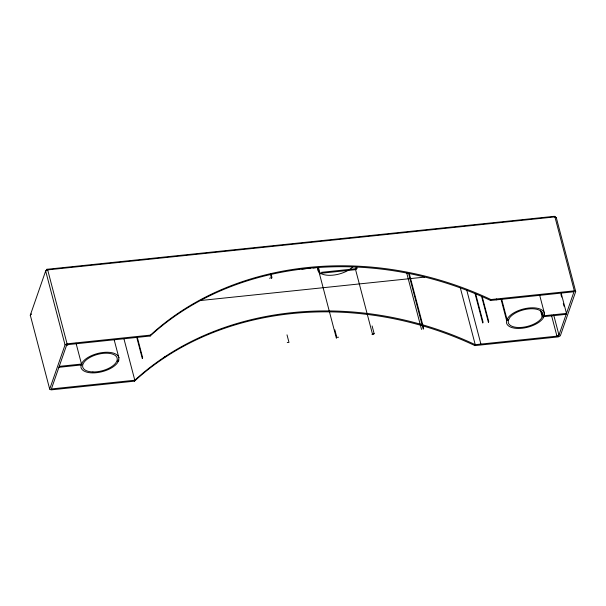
<?xml version="1.0" encoding="UTF-8"?>
<svg xmlns="http://www.w3.org/2000/svg" width="606" height="606" viewBox="0 0 606 606"><rect width="100%" height="100%" fill="white"/><g stroke="black" fill="none" stroke-linecap="round" stroke-linejoin="round"><path stroke-width="0.91" d="M118.882 357.782L118.761 360.312L117.359 362.994A19.559 9.363 -14.7 0 1 96.975 372.652A19.559 9.363 -14.7 0 1 80.969 367.365L81.09 364.835L82.492 362.153A19.559 9.363 -14.7 0 1 102.876 352.495A19.559 9.363 -14.7 0 1 118.882 357.782L114.117 339.595M270.238 277.677L269.837 278.608M321.513 272.321L355.351 268.791L354.949 269.723L321.112 273.253M372.122 325.96L374.099 333.497L373.682 334.429L371.97 334.603M544.43 313.332L544.309 315.862L542.9 318.551A19.559 9.363 -14.7 0 1 522.516 328.202A19.559 9.363 -14.7 0 1 506.51 322.922L506.631 320.392L508.04 317.711A19.559 9.363 -14.7 0 1 528.424 308.053A19.559 9.363 -14.7 0 1 544.43 313.332L539.658 295.152M49.692 389.12L65.047 344.912L45.655 270.98L46.957 269.291L554.217 216.319L556.308 217.652L575.7 291.577L560.345 335.792L558.323 336.891L474.922 345.602A298.606 249.619 19.2 0 0 134.487 381.159L51.078 389.87L49.692 389.12L30.3 315.196L45.655 270.98L47.677 269.882L554.922 216.903L556.308 217.652M134.487 381.159L134.805 380.235L123.836 338.413M150.159 336.027A298.606 249.619 19.2 0 1 490.595 300.47L573.996 291.759L558.649 335.966L475.24 344.678A298.606 249.619 19.2 0 0 134.805 380.235L51.396 388.946L66.751 344.738L150.159 336.027L150.477 335.103A298.606 249.619 19.2 0 1 490.913 299.546L574.321 290.835L575.7 291.577M474.922 345.602L475.24 344.678L460.212 287.403M490.595 300.47L490.913 299.546M496.261 299.879L496.579 298.955M507.23 320.476L507.555 319.559M542.984 316.741L543.302 315.824M65.047 344.912L67.069 343.814L150.477 335.103M66.433 345.655L68.455 344.556M297.167 269.564L299.046 269.367M301.856 269.072L310.302 268.193M313.113 267.897L316.87 267.504M199.897 300.584L424.662 277.109M59.236 366.38L82.007 364.001L81.689 364.926L58.911 367.304M118.768 360.161L117.761 360.267L117.443 361.191L118.352 361.093M287.259 342.564L288.986 342.382L287.009 334.845M338.534 337.209L336.822 337.39L334.845 329.853M374.099 333.497L372.372 333.679L355.351 268.791M508.752 319.43L507.04 319.612L501.556 298.697M508.351 320.362L506.624 320.544L500.904 298.72M566.163 314.325L542.188 316.824L540.514 310.461M164.514 356.926L165.12 356.866M47.677 269.882L46.957 269.299L47.677 269.882L67.069 343.814M554.217 216.319L554.922 216.903L574.321 290.835M561.232 293.402L566.481 313.4L542.59 315.9L541.393 311.355M560.914 294.319L561.633 297.046M563.3 303.417L564.012 306.144M553.717 315.044L558.967 335.05L556.944 336.148L551.46 315.234M543.84 313.9L544.317 315.718M482.3 296.978L488.739 321.521L488.421 322.445L481.747 296.985M475.68 293.933L483.073 322.112L482.755 323.036L475.119 293.94M466.597 289.539L480.906 344.087M409.338 273.776L423.647 328.323M408.694 273.791L423.238 329.247M406.732 273.064L421.518 329.429M356.623 266.89L357.07 268.61M355.98 266.958L356.654 269.541M318.438 267.314L320.195 274.01M336.406 338.322L317.802 267.405L317.688 269.791A19.559 9.363 -14.7 0 0 332.474 275.2A19.559 9.363 -14.7 0 0 352.919 266.761M271.064 274.056L271.965 277.503L271.549 278.427L270.42 274.124M137.395 337.671L142.637 357.669L142.319 358.593L136.835 337.678M76.015 343.147L81.499 364.055M508.358 320.188L508.245 322.483A17.763 8.507 -14.7 0 0 522.789 327.285A17.763 8.507 -14.7 0 0 541.302 318.514L542.582 316.074L542.688 313.772A17.763 8.507 -14.7 0 0 528.152 308.977A17.763 8.507 -14.7 0 0 509.638 317.749L508.358 320.188M31.171 314.067L30.3 315.196L31.171 314.067M92.907 371.948A17.763 8.507 -14.7 0 0 117.147 358.222A17.763 8.507 -14.7 0 0 89.726 357.555A17.763 8.507 -14.7 0 0 92.907 371.948"/></g></svg>
